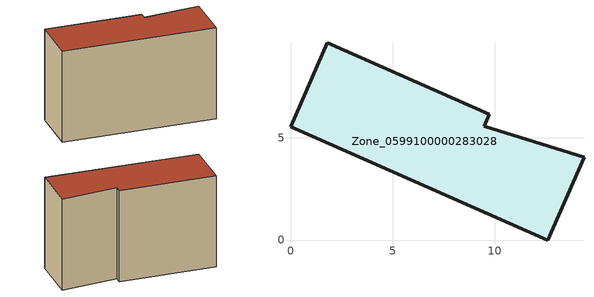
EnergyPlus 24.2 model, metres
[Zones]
Zone_0599100000283028
 floor ground (C_G): 9.74,6.15 9.49,5.57 14.37,4.05 12.59,0 0,5.55 1.8,9.65 z0
 wall outside (C_F): 9.74,6.15 1.8,9.65 0,5.55 12.59,0 14.37,4.05 9.49,5.57 9.74,6.15 z0:8.53
 roof outside (C_R): 9.49,5.57 9.74,6.15 1.8,9.65 0,5.55 12.59,0 14.37,4.05 z8.53
[BUILDING]
Pand.0599100000283028: North Axis=0; Terrain=City; Loads Convergence Tolerance Value=0.04; Temperature Convergence Tolerance Value=0.4; Solar Distribution=FullExterior; Maximum Number of Warmup Days=25; Minimum Number of Warmup Days=1
[Site:Location]
Rotterdam.The.Hague.AP_ZH_NLD Design_Conditions: Latitude=51.96; Longitude=4.45; Time Zone=1; Elevation=-4.5
[SITE:GROUNDTEMPERATURE:BUILDINGSURFACE]
18, 18, 18, 18, 18, 18, 18, 18, 18, 18, 18, 18
[MATERIAL] Thermal Absorptance=0.9; Solar Absorptance=0.7; Visible Absorptance=0.7
Name | Roughness | Thickness | Conductivity | Density | Specific Heat
G.TI.1946-1964 | MediumSmooth | 0.15 | 1 | 540 | 1210
F.TI.1946-1964 | Rough | 0.3 | 0.857143 | 1920 | 840
R.TI.1946-1964 | MediumRough | 0.2 | 0.277778 | 1500 | 1000
[CONSTRUCTION]
C_G: G.TI.1946-1964
C_F: F.TI.1946-1964
C_R: R.TI.1946-1964
[ZONE]
Zone_0599100000283028: Type=1; Multiplier=1; Ceiling Height=Autocalculate; Volume=Autocalculate; Floor Area=autocalculate; Part of Total Floor Area=Yes
[ZONEINFILTRATION:DESIGNFLOWRATE]
Infil_Zone_0599100000283028: Zone or ZoneList or Space or SpaceList=Zone_0599100000283028; Schedule=AlwaysOn; Design Flow Rate Calculation Method=Flow/Area; Flow Rate per Floor Area=0.003; Constant Term Coefficient=1; Temperature Term Coefficient=0; Velocity Term Coefficient=0; Velocity Squared Term Coefficient=0
[HVACTEMPLATE:ZONE:IDEALLOADSAIRSYSTEM]
Zone_0599100000283028: Maximum Heating Supply Air Temperature=50; Minimum Cooling Supply Air Temperature=13; Maximum Heating Supply Air Humidity Ratio=0.0156; Minimum Cooling Supply Air Humidity Ratio=0.0077; Heating Limit=NoLimit; Cooling Limit=NoLimit; Dehumidification Control Type=ConstantSensibleHeatRatio; Cooling Sensible Heat Ratio=0.7; Dehumidification Setpoint=60; Humidification Control Type=None; Humidification Setpoint=30; Outdoor Air Method=None; Outdoor Air Flow Rate per Person=0.00944; Outdoor Air Flow Rate per Zone Floor Area=0; Outdoor Air Flow Rate per Zone=0; Demand Controlled Ventilation Type=None; Outdoor Air Economizer Type=NoEconomizer; Heat Recovery Type=None; Sensible Heat Recovery Effectiveness=0.7; Latent Heat Recovery Effectiveness=0.65
[ZONECONTROL:THERMOSTAT]
ThermostatControl_Zone_0599100000283028: Zone or ZoneList=Zone_0599100000283028; Control Type Schedule=DualSetpointControlType; Control 1=Thermostat_Zone_0599100000283028; Temperature Difference Between Cutout And Setpoint=0
[THERMOSTATSETPOINT:DUALSETPOINT]
Thermostat_Zone_0599100000283028: Heating Setpoint Temperature Schedule=HeatingSetpoint_Zone_0599100000283028; Cooling Setpoint Temperature Schedule=CoolingSetpoint_Zone_0599100000283028
[SCHEDULE:COMPACT]
HeatingSetpoint_Zone_0599100000283028: Through: 12/31, For: AllDays, Until: 24:00, 21
CoolingSetpoint_Zone_0599100000283028: Through: 12/31, For: AllDays, Until: 24:00, 24
DualSetpointControlType: Through: 12/31, For: AllDays, Until: 24:00, 4
AlwaysOn: Through: 12/31, For: AllDays, Until: 24:00, 1
